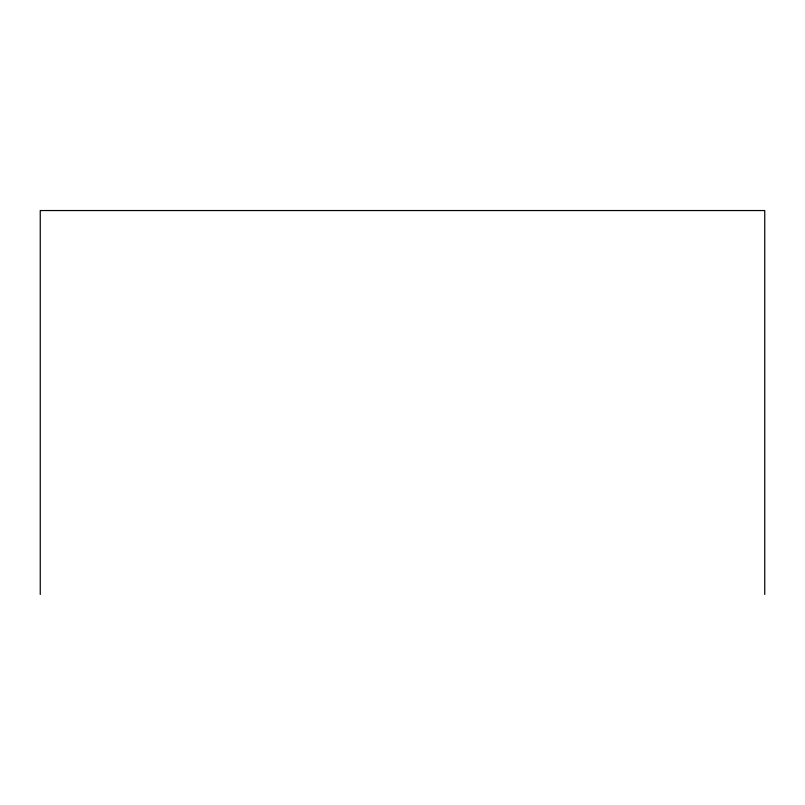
<?xml version="1.0" encoding="UTF-8"?>
<svg xmlns="http://www.w3.org/2000/svg" width="805" height="805" viewBox="0 0 805 805"><rect width="100%" height="100%" fill="white"/><g stroke="black" fill="none" stroke-linecap="round" stroke-linejoin="round"><path stroke-width="1.21" d="M764.75 594.452L764.75 210.548L40.25 210.548L40.25 594.452"/></g></svg>
